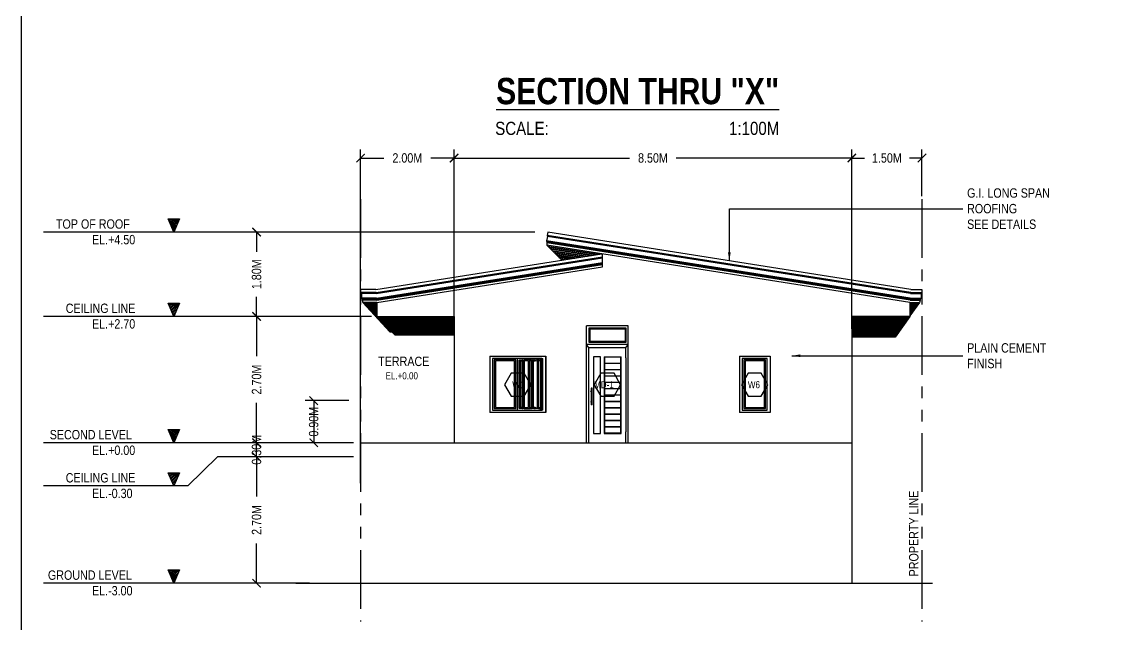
# Model space of a CAD drawing. Header units: inches. Extents: x 7263 to 7501, y 1317 to 1521.
# Drawn here: x 7419.71 to 7442.83, y 1493.95 to 1506.83 of the extents above; entities that cross this region are included whole.
import ezdxf

# ---------------------------------------------------------------- set-up
doc = ezdxf.new("R2010")
doc.units = ezdxf.units.IN
doc.header["$MEASUREMENT"] = 0
doc.linetypes.add('PHANTOM', pattern=[2.5, 1.25, -0.25, 0.25, -0.25, 0.25, -0.25])
for name, color, linetype, lineweight in [('.13', 251, 'Continuous', 13), ('.20', 250, 'Continuous', 15), ('.25', 250, 'Continuous', 25), ('0.25', 250, 'Continuous', 25)]:
    doc.layers.add(name, color=color, linetype=linetype, lineweight=lineweight)
for name, color, linetype in [('Layer2', 2, 'Continuous'), ('Layer3', 3, 'Continuous'), ('Layer6', 6, 'Continuous'), ('Layer8', 8, 'Continuous')]:
    doc.layers.add(name, color=color, linetype=linetype)
doc.styles.get("Standard").update_dxf_attribs({"font": ''})
doc.styles.get('Standard').set_extended_font_data('Tw Cen MT Condensed')
doc.dimstyles.new('ISOMETRIC -30', dxfattribs={"dimtxt": 0.2, "dimasz": 0.18, "dimexe": 0.18, "dimexo": 0.0625, "dimgap": 0.09, "dimtad": 0, "dimzin": 0, "dimdsep": 46, "dimtxsty": 'Standard', "dimblk": 'ARCHTICK', "dimcen": 0.09, "dimclrd": 8, "dimclre": 8, "dimclrt": 2, "dimadec": 0, "dimazin": 0, "dimtfac": 1, "dimtofl": 0, "dimtmove": 0, "dimatfit": 3, "dimfxl": 1, "dimtolj": 1, "dimtzin": 0, "dimarcsym": 0})
pattern_1 = [(180, (-1.262892, -42.145566), (-3e-18, -0.0375), []), (180, (-1.275392, -42.133066), (-3e-18, -0.0375), [])]

# ---------------------------------------------------------------- blocks, each defined once
blk = doc.blocks.new('_ArchTick')
at = {"color": 0, "linetype": 'ByBlock', "const_width": 0.15}
blk.add_lwpolyline([(-0.5, -0.5), (0.5, 0.5)], dxfattribs=at)
blk = doc.blocks.new('*D232')
at = {"layer": '.25', "color": 8, "lineweight": -2, "transparency": 16777216}
for p, q in [((7425.803, 1497.534), (7424.554, 1497.534)), ((7424.734, 1497.534), (7424.734, 1496.683)), ((7424.734, 1494.834), (7424.734, 1495.684)), ((7425.512, 1494.834), (7424.554, 1494.834))]:
    blk.add_line(p, q, dxfattribs=at)
at = {"layer": 'Defpoints', "color": 0, "transparency": 16777216}
for p in [(7424.734, 1497.534), (7425.865, 1497.534), (7425.574, 1494.834)]:
    blk.add_point(p, dxfattribs=at)
at = {"layer": '.25', "color": 8, "lineweight": -2, "transparency": 16777216, "xscale": 0.18, "yscale": 0.18, "zscale": 0.18}
for p, rotation in [((7424.734, 1497.534), 90), ((7424.734, 1494.834), 270)]:
    blk.add_blockref('_ArchTick', p, dxfattribs=dict(at, rotation=rotation))
at = {"layer": '.25', "color": 2, "transparency": 16777216, "insert": (7424.734, 1496.184), "char_height": 0.2, "attachment_point": 5, "rotation": 90}
blk.add_mtext('\\A1;2.70M', dxfattribs=at)
blk = doc.blocks.new('*D233')
at = {"layer": '.25', "color": 8, "lineweight": -2, "transparency": 16777216}
for p, q in [((7425.803, 1497.834), (7424.554, 1497.834)), ((7424.734, 1497.534), (7424.734, 1497.834)), ((7425.803, 1497.534), (7424.554, 1497.534))]:
    blk.add_line(p, q, dxfattribs=at)
at = {"layer": 'Defpoints', "color": 0, "transparency": 16777216}
for p in [(7424.734, 1497.834), (7425.865, 1497.834), (7425.865, 1497.534)]:
    blk.add_point(p, dxfattribs=at)
at = {"layer": '.25', "color": 8, "lineweight": -2, "transparency": 16777216, "xscale": 0.18, "yscale": 0.18, "zscale": 0.18}
for p, rotation in [((7424.734, 1497.834), 90), ((7424.734, 1497.534), 270)]:
    blk.add_blockref('_ArchTick', p, dxfattribs=dict(at, rotation=rotation))
at = {"layer": '.25', "color": 2, "transparency": 16777216, "insert": (7424.734, 1497.684), "char_height": 0.2, "attachment_point": 5, "rotation": 90}
blk.add_mtext('\\A1;0.30M', dxfattribs=at)
blk = doc.blocks.new('*D234')
at = {"layer": '.25', "color": 8, "lineweight": -2, "transparency": 16777216}
for p, q in [((7424.718, 1500.534), (7424.554, 1500.534)), ((7424.734, 1500.534), (7424.734, 1499.683)), ((7424.734, 1497.834), (7424.734, 1498.684)), ((7425.803, 1497.834), (7424.554, 1497.834))]:
    blk.add_line(p, q, dxfattribs=at)
at = {"layer": 'Defpoints', "color": 0, "transparency": 16777216}
for p in [(7424.734, 1500.534), (7424.781, 1500.534), (7425.865, 1497.834)]:
    blk.add_point(p, dxfattribs=at)
at = {"layer": '.25', "color": 8, "lineweight": -2, "transparency": 16777216, "xscale": 0.18, "yscale": 0.18, "zscale": 0.18}
for p, rotation in [((7424.734, 1500.534), 90), ((7424.734, 1497.834), 270)]:
    blk.add_blockref('_ArchTick', p, dxfattribs=dict(at, rotation=rotation))
at = {"layer": '.25', "color": 2, "transparency": 16777216, "insert": (7424.734, 1499.184), "char_height": 0.2, "attachment_point": 5, "rotation": 90}
blk.add_mtext('\\A1;2.70M', dxfattribs=at)
blk = doc.blocks.new('*D235')
at = {"layer": '.25', "color": 8, "lineweight": -2, "transparency": 16777216}
for p, q in [((7427.155, 1502.334), (7424.554, 1502.334)), ((7424.734, 1502.334), (7424.734, 1501.914)), ((7424.734, 1500.534), (7424.734, 1500.953)), ((7425.803, 1500.534), (7424.554, 1500.534))]:
    blk.add_line(p, q, dxfattribs=at)
at = {"layer": 'Defpoints', "color": 0, "transparency": 16777216}
for p in [(7424.734, 1502.334), (7427.218, 1502.334), (7425.865, 1500.534)]:
    blk.add_point(p, dxfattribs=at)
at = {"layer": '.25', "color": 8, "lineweight": -2, "transparency": 16777216, "xscale": 0.18, "yscale": 0.18, "zscale": 0.18}
for p, rotation in [((7424.734, 1502.334), 90), ((7424.734, 1500.534), 270)]:
    blk.add_blockref('_ArchTick', p, dxfattribs=dict(at, rotation=rotation))
at = {"layer": '.25', "color": 2, "transparency": 16777216, "insert": (7424.734, 1501.434), "char_height": 0.2, "attachment_point": 5, "rotation": 90}
blk.add_mtext('\\A1;1.80M', dxfattribs=at)
blk = doc.blocks.new('*D236')
at = {"layer": '.25', "color": 8, "lineweight": -2, "transparency": 16777216}
for p, q in [((7426.705, 1498.734), (7425.775, 1498.734)), ((7425.955, 1498.734), (7425.955, 1497.834)), ((7426.705, 1497.834), (7425.775, 1497.834))]:
    blk.add_line(p, q, dxfattribs=at)
at = {"layer": 'Defpoints', "color": 0, "transparency": 16777216}
for p in [(7426.768, 1498.734), (7425.955, 1497.834), (7426.768, 1497.834)]:
    blk.add_point(p, dxfattribs=at)
at = {"layer": '.25', "color": 8, "lineweight": -2, "transparency": 16777216, "xscale": 0.18, "yscale": 0.18, "zscale": 0.18}
for p, rotation in [((7425.955, 1498.734), 90), ((7425.955, 1497.834), 270)]:
    blk.add_blockref('_ArchTick', p, dxfattribs=dict(at, rotation=rotation))
at = {"layer": '.25', "color": 2, "transparency": 16777216, "insert": (7425.955, 1498.284), "char_height": 0.2, "attachment_point": 5, "rotation": 90}
blk.add_mtext('\\A1;0.90M', dxfattribs=at)
blk = doc.blocks.new('*D239')
at = {"layer": '.25', "color": 8, "lineweight": -2, "transparency": 16777216}
for p, q in [((7437.456, 1500.268), (7437.456, 1504.097)), ((7438.956, 1503.099), (7438.956, 1504.097)), ((7437.456, 1503.917), (7437.725, 1503.917)), ((7438.956, 1503.917), (7438.686, 1503.917))]:
    blk.add_line(p, q, dxfattribs=at)
at = {"layer": 'Defpoints', "color": 0, "transparency": 16777216}
for p in [(7438.956, 1503.917), (7438.956, 1503.037), (7437.456, 1500.205)]:
    blk.add_point(p, dxfattribs=at)
at = {"layer": '.25', "color": 8, "lineweight": -2, "transparency": 16777216, "xscale": 0.18, "yscale": 0.18, "zscale": 0.18, "rotation": 180}
blk.add_blockref('_ArchTick', (7437.456, 1503.917), dxfattribs=at)
at = {"layer": '.25', "color": 8, "lineweight": -2, "transparency": 16777216, "xscale": 0.18, "yscale": 0.18, "zscale": 0.18}
blk.add_blockref('_ArchTick', (7438.956, 1503.917), dxfattribs=at)
at = {"layer": '.25', "color": 2, "transparency": 16777216, "insert": (7438.206, 1503.917), "char_height": 0.2, "attachment_point": 5}
blk.add_mtext('\\A1;1.50M', dxfattribs=at)
blk = doc.blocks.new('*D237')
at = {"layer": '.25', "color": 8, "lineweight": -2, "transparency": 16777216}
for p, q in [((7428.956, 1500.268), (7428.956, 1504.097)), ((7437.456, 1500.268), (7437.456, 1504.097)), ((7428.956, 1503.917), (7432.706, 1503.917)), ((7437.456, 1503.917), (7433.705, 1503.917))]:
    blk.add_line(p, q, dxfattribs=at)
at = {"layer": 'Defpoints', "color": 0, "transparency": 16777216}
for p in [(7428.956, 1503.917), (7428.956, 1500.205), (7437.456, 1500.205)]:
    blk.add_point(p, dxfattribs=at)
at = {"layer": '.25', "color": 8, "lineweight": -2, "transparency": 16777216, "xscale": 0.18, "yscale": 0.18, "zscale": 0.18, "rotation": 180}
blk.add_blockref('_ArchTick', (7428.956, 1503.917), dxfattribs=at)
at = {"layer": '.25', "color": 8, "lineweight": -2, "transparency": 16777216, "xscale": 0.18, "yscale": 0.18, "zscale": 0.18}
blk.add_blockref('_ArchTick', (7437.456, 1503.917), dxfattribs=at)
at = {"layer": '.25', "color": 2, "transparency": 16777216, "insert": (7433.206, 1503.917), "char_height": 0.2, "attachment_point": 5}
blk.add_mtext('\\A1;8.50M', dxfattribs=at)
blk = doc.blocks.new('*D238')
at = {"layer": '.25', "color": 8, "lineweight": -2, "transparency": 16777216}
for p, q in [((7426.956, 1496.968), (7426.956, 1504.097)), ((7428.956, 1500.268), (7428.956, 1504.097)), ((7426.956, 1503.917), (7427.456, 1503.917)), ((7428.956, 1503.917), (7428.455, 1503.917))]:
    blk.add_line(p, q, dxfattribs=at)
at = {"layer": 'Defpoints', "color": 0, "transparency": 16777216}
for p in [(7426.956, 1503.917), (7428.956, 1500.205), (7426.956, 1496.905)]:
    blk.add_point(p, dxfattribs=at)
at = {"layer": '.25', "color": 8, "lineweight": -2, "transparency": 16777216, "xscale": 0.18, "yscale": 0.18, "zscale": 0.18, "rotation": 180}
blk.add_blockref('_ArchTick', (7426.956, 1503.917), dxfattribs=at)
at = {"layer": '.25', "color": 8, "lineweight": -2, "transparency": 16777216, "xscale": 0.18, "yscale": 0.18, "zscale": 0.18}
blk.add_blockref('_ArchTick', (7428.956, 1503.917), dxfattribs=at)
at = {"layer": '.25', "color": 2, "transparency": 16777216, "insert": (7427.956, 1503.917), "char_height": 0.2, "attachment_point": 5}
blk.add_mtext('\\A1;2.00M', dxfattribs=at)

msp = doc.modelspace()

# ---------------------------------------------------------------- hatches: boundary and pattern name
at = {"layer": '.13'}
h = msp.add_hatch(dxfattribs=at)
h.set_pattern_fill('ANSI31', color=0, scale=0.201353, style=0)
h.set_pattern_definition([(45, (7267.585485, 2548.932855), (-0.017797266, 0.017797266), [])])
h.paths.add_polyline_path([(7423.085, 1502.616), (7422.844, 1502.616), (7422.965, 1502.334)])
h = msp.add_hatch(dxfattribs=at)
h.set_pattern_fill('ANSI31', color=0, scale=0.201353, style=0)
h.set_pattern_definition([(45, (7267.585485, 2547.132855), (-0.017797266, 0.017797266), [])])
h.paths.add_polyline_path([(7423.085, 1500.816), (7422.844, 1500.816), (7422.965, 1500.534)])
h = msp.add_hatch(dxfattribs=at)
h.set_pattern_fill('ANSI31', color=0, scale=0.201353, style=0)
h.set_pattern_definition([(45, (7267.585485, 2544.432855), (-0.017797266, 0.017797266), [])])
h.paths.add_polyline_path([(7423.085, 1498.116), (7422.844, 1498.116), (7422.965, 1497.834)])
h = msp.add_hatch(dxfattribs=at)
h.set_pattern_fill('ANSI31', color=0, scale=0.201353, style=0)
h.set_pattern_definition([(45, (7267.585485, 2543.512595), (-0.017797266, 0.017797266), [])])
h.paths.add_polyline_path([(7423.085, 1497.195), (7422.844, 1497.195), (7422.965, 1496.913)])
h = msp.add_hatch(dxfattribs=at)
h.set_pattern_fill('ANSI31', color=0, scale=0.201353, style=0)
h.set_pattern_definition([(45, (7267.585485, 2541.432855), (-0.017797266, 0.017797266), [])])
h.paths.add_polyline_path([(7423.085, 1495.116), (7422.844, 1495.116), (7422.965, 1494.834)])
at = {"layer": '.25', "true_color": 0x636466}
h = msp.add_hatch(dxfattribs=at)
h.set_pattern_fill('ANSI32', color=251, scale=0.1, angle=126)
h.set_pattern_definition([(171, (-1.262892, -42.145566), (-0.00586629244, -0.03703831277), []), (171, (-1.273283, -42.131264), (-0.00586629244, -0.03703831277), [])])
h.paths.add_polyline_path([(7430.939, 1502.056), (7431.256, 1501.736), (7432.112, 1501.871)])
h = msp.add_hatch(dxfattribs=at)
h.set_pattern_fill('ANSI32', color=251, scale=0.1, angle=135)
h.set_pattern_definition(pattern_1)
h.paths.add_polyline_path([(7427.581, 1500.204), (7427.627, 1500.204), (7427.307, 1500.534), (7427.307, 1500.834), (7427.005, 1500.834)])
h = msp.add_hatch(dxfattribs=at)
h.set_pattern_fill('ANSI32', color=251, scale=0.1, angle=135)
h.set_pattern_definition(pattern_1)
h.paths.add_polyline_path([(7438.906, 1500.834), (7438.7, 1500.834), (7438.7, 1500.547)])
h = msp.add_hatch(dxfattribs=at)
h.set_pattern_fill('ANSI32', color=251, scale=0.1, angle=135)
h.set_pattern_definition(pattern_1)
h.paths.add_polyline_path([(7428.956, 1500.143), (7428.956, 1500.534), (7427.307, 1500.534), (7427.687, 1500.143)])
h = msp.add_hatch(dxfattribs=at)
h.set_pattern_fill('ANSI32', color=251, scale=0.1, angle=135)
h.set_pattern_definition(pattern_1)
h.paths.add_polyline_path([(7438.382, 1500.093), (7438.7, 1500.534), (7437.456, 1500.534), (7437.456, 1500.093)])

# ---------------------------------------------------------------- linework, layer by layer
at = {"layer": '.20', "color": 0}
for p, q in [((7422.844, 1502.616), (7423.085, 1502.616)), ((7422.844, 1500.816), (7423.085, 1500.816)), ((7422.844, 1498.116), (7423.085, 1498.116)), ((7422.844, 1497.195), (7423.085, 1497.195)), ((7422.844, 1495.116), (7423.085, 1495.116))]:
    msp.add_line(p, q, dxfattribs=at)
at = {"layer": '.25', "color": 9, "true_color": 0xc7c8ca}
for p, q in [((7430.949, 1502.244), (7430.934, 1502.146)), ((7430.956, 1502.334), (7430.945, 1502.265)), ((7438.716, 1501.041), (7430.945, 1502.265)), ((7430.945, 1502.265), (7430.949, 1502.244)), ((7438.714, 1501.021), (7430.949, 1502.244)), ((7438.721, 1501.111), (7430.956, 1502.334)), ((7438.707, 1500.922), (7430.934, 1502.146)), ((7430.934, 1502.146), (7430.939, 1502.125)), ((7430.939, 1502.125), (7430.936, 1502.105)), ((7438.703, 1500.882), (7430.936, 1502.105)), ((7430.936, 1502.105), (7430.939, 1502.056)), ((7438.705, 1500.902), (7430.939, 1502.125)), ((7438.7, 1500.834), (7430.939, 1502.056)), ((7430.939, 1502.056), (7431.256, 1501.736)), ((7427.285, 1501.111), (7432.112, 1501.871)), ((7427.291, 1501.041), (7432.131, 1501.803)), ((7427.292, 1501.021), (7432.131, 1501.783)), ((7432.131, 1501.593), (7432.131, 1501.868)), ((7427.3, 1500.922), (7432.131, 1501.683)), ((7427.302, 1500.902), (7432.131, 1501.662)), ((7427.303, 1500.882), (7432.131, 1501.642)), ((7427.307, 1500.834), (7432.131, 1501.593)), ((7427.285, 1501.111), (7426.956, 1501.111)), ((7426.956, 1501.111), (7426.956, 1501.041)), ((7427.291, 1501.041), (7426.956, 1501.041)), ((7426.956, 1501.041), (7426.974, 1501.021)), ((7427.292, 1501.021), (7426.974, 1501.021)), ((7426.974, 1501.021), (7426.974, 1500.922)), ((7438.714, 1501.021), (7438.937, 1501.021)), ((7438.716, 1501.041), (7438.956, 1501.041)), ((7438.721, 1501.111), (7438.956, 1501.111)), ((7438.956, 1501.041), (7438.937, 1501.021)), ((7438.937, 1501.021), (7438.937, 1500.922)), ((7438.956, 1501.111), (7438.956, 1501.041)), ((7427.3, 1500.922), (7426.974, 1500.922)), ((7426.974, 1500.922), (7426.992, 1500.902)), ((7427.302, 1500.902), (7426.992, 1500.902)), ((7426.992, 1500.902), (7426.992, 1500.882)), ((7427.303, 1500.882), (7426.992, 1500.882)), ((7426.992, 1500.882), (7427.005, 1500.834)), ((7427.307, 1500.834), (7427.005, 1500.834)), ((7427.005, 1500.834), (7427.581, 1500.204)), ((7427.307, 1500.834), (7427.307, 1500.534)), ((7438.7, 1500.834), (7438.906, 1500.834)), ((7438.7, 1500.834), (7438.7, 1500.534)), ((7438.906, 1500.834), (7438.7, 1500.547)), ((7438.703, 1500.882), (7438.919, 1500.882)), ((7438.705, 1500.902), (7438.919, 1500.902)), ((7438.707, 1500.922), (7438.937, 1500.922)), ((7438.919, 1500.882), (7438.906, 1500.834)), ((7438.937, 1500.922), (7438.919, 1500.902)), ((7438.919, 1500.902), (7438.919, 1500.882)), ((7427.307, 1500.534), (7428.956, 1500.534)), ((7427.307, 1500.534), (7427.687, 1500.143)), ((7428.956, 1500.534), (7428.956, 1497.834)), ((7437.456, 1500.534), (7437.456, 1494.834)), ((7438.7, 1500.534), (7437.456, 1500.534)), ((7438.7, 1500.534), (7438.382, 1500.093)), ((7427.581, 1500.204), (7427.627, 1500.204)), ((7427.687, 1500.143), (7428.956, 1500.143)), ((7438.382, 1500.093), (7437.456, 1500.093)), ((7426.956, 1497.834), (7437.456, 1497.834)), ((7425.574, 1494.834), (7439.178, 1494.834))]:
    msp.add_line(p, q, dxfattribs=at)
for p, q in [((7431.788, 1499.934), (7431.788, 1500.334)), ((7432.674, 1500.334), (7431.788, 1500.334)), ((7432.674, 1499.934), (7432.674, 1500.334)), ((7431.837, 1500.284), (7431.837, 1499.984)), ((7432.636, 1500.284), (7431.837, 1500.284)), ((7431.857, 1500.264), (7431.857, 1500.004)), ((7432.616, 1500.264), (7431.857, 1500.264)), ((7432.616, 1500.004), (7432.616, 1500.264)), ((7432.616, 1500.264), (7432.616, 1500.264)), ((7432.616, 1500.004), (7432.616, 1500.264)), ((7432.636, 1500.284), (7432.637, 1500.284)), ((7432.636, 1499.984), (7432.636, 1500.284)), ((7432.637, 1499.984), (7432.637, 1500.284)), ((7432.674, 1499.934), (7431.788, 1499.934)), ((7431.788, 1499.929), (7431.788, 1499.934)), ((7431.837, 1499.872), (7431.788, 1499.929)), ((7431.788, 1498.104), (7431.788, 1499.929)), ((7431.837, 1499.984), (7432.636, 1499.984)), ((7431.837, 1499.872), (7432.629, 1499.872)), ((7431.837, 1497.834), (7431.837, 1499.872)), ((7431.857, 1500.004), (7432.616, 1500.004)), ((7432.616, 1500.004), (7432.616, 1500.004)), ((7432.629, 1499.872), (7432.63, 1499.872)), ((7432.629, 1499.661), (7432.629, 1499.872)), ((7432.63, 1499.872), (7432.674, 1499.923)), ((7432.63, 1499.661), (7432.63, 1499.872)), ((7432.636, 1499.984), (7432.637, 1499.984)), ((7432.674, 1499.923), (7432.674, 1499.934)), ((7432.674, 1497.834), (7432.674, 1499.923)), ((7429.717, 1499.684), (7429.717, 1498.484)), ((7429.717, 1499.684), (7430.914, 1499.684)), ((7429.777, 1499.634), (7429.777, 1498.534)), ((7430.313, 1499.634), (7429.777, 1499.634)), ((7430.313, 1498.534), (7430.313, 1499.634)), ((7430.806, 1499.634), (7430.313, 1499.634)), ((7430.806, 1499.604), (7430.806, 1499.634)), ((7430.833, 1499.634), (7430.806, 1499.634)), ((7430.833, 1498.534), (7430.833, 1499.634)), ((7430.833, 1499.634), (7430.852, 1499.634)), ((7430.852, 1498.534), (7430.852, 1499.634)), ((7430.914, 1499.684), (7430.914, 1498.484)), ((7430.916, 1499.684), (7430.914, 1499.684)), ((7430.916, 1498.484), (7430.916, 1499.684)), ((7431.936, 1499.672), (7431.936, 1498.034)), ((7432.086, 1499.672), (7431.936, 1499.672)), ((7432.086, 1498.034), (7432.086, 1499.672)), ((7432.086, 1498.034), (7432.086, 1499.672)), ((7432.086, 1499.672), (7432.086, 1499.672)), ((7432.161, 1499.672), (7432.161, 1498.034)), ((7432.161, 1499.672), (7432.529, 1499.672)), ((7432.171, 1499.662), (7432.171, 1499.536)), ((7432.171, 1499.662), (7432.171, 1499.662)), ((7432.171, 1499.662), (7432.171, 1499.536)), ((7432.519, 1499.662), (7432.171, 1499.662)), ((7432.519, 1499.536), (7432.519, 1499.662)), ((7432.529, 1498.034), (7432.529, 1499.672)), ((7432.529, 1498.034), (7432.529, 1499.672)), ((7432.529, 1499.672), (7432.529, 1499.672)), ((7432.629, 1499.661), (7432.63, 1499.661)), ((7432.629, 1499.648), (7432.629, 1499.661)), ((7432.629, 1499.648), (7432.629, 1498.071)), ((7432.629, 1499.648), (7432.63, 1499.648)), ((7432.63, 1499.648), (7432.63, 1499.661)), ((7432.63, 1499.648), (7432.63, 1498.071)), ((7435.053, 1499.684), (7435.053, 1498.484)), ((7435.053, 1499.684), (7435.708, 1499.684)), ((7435.114, 1499.634), (7435.114, 1498.534)), ((7435.65, 1499.634), (7435.114, 1499.634)), ((7435.65, 1498.534), (7435.65, 1499.634)), ((7435.708, 1499.684), (7435.708, 1498.484)), ((7429.813, 1499.604), (7429.813, 1498.564)), ((7430.275, 1499.604), (7429.813, 1499.604)), ((7429.838, 1499.584), (7429.838, 1498.584)), ((7430.25, 1499.584), (7429.838, 1499.584)), ((7430.25, 1498.584), (7430.25, 1499.584)), ((7430.25, 1499.584), (7430.25, 1499.584)), ((7430.25, 1498.584), (7430.25, 1499.584)), ((7430.275, 1499.604), (7430.276, 1499.604)), ((7430.275, 1498.564), (7430.275, 1499.604)), ((7430.276, 1498.564), (7430.276, 1499.604)), ((7430.35, 1499.604), (7430.413, 1499.604)), ((7430.35, 1498.564), (7430.35, 1499.604)), ((7430.374, 1498.584), (7430.374, 1499.584)), ((7430.374, 1499.584), (7430.409, 1499.584)), ((7430.409, 1498.584), (7430.409, 1499.584)), ((7430.409, 1499.584), (7430.413, 1499.584)), ((7430.42, 1499.604), (7430.413, 1499.604)), ((7430.413, 1498.584), (7430.413, 1499.584)), ((7430.413, 1499.584), (7430.413, 1499.584)), ((7430.415, 1499.584), (7430.413, 1499.584)), ((7430.42, 1499.604), (7430.439, 1499.604)), ((7430.42, 1499.584), (7430.426, 1499.584)), ((7430.426, 1498.584), (7430.426, 1499.584)), ((7430.426, 1499.584), (7430.429, 1499.584)), ((7430.429, 1498.584), (7430.429, 1499.584)), ((7430.429, 1499.584), (7430.439, 1499.584)), ((7430.439, 1499.604), (7430.453, 1499.604)), ((7430.439, 1499.604), (7430.439, 1499.604)), ((7430.439, 1499.584), (7430.44, 1499.584)), ((7430.44, 1498.584), (7430.44, 1499.584)), ((7430.449, 1499.584), (7430.44, 1499.584)), ((7430.449, 1498.584), (7430.449, 1499.584)), ((7430.449, 1499.584), (7430.453, 1499.584)), ((7430.491, 1499.604), (7430.453, 1499.604)), ((7430.461, 1499.584), (7430.462, 1499.584)), ((7430.462, 1498.584), (7430.462, 1499.584)), ((7430.482, 1499.584), (7430.462, 1499.584)), ((7430.523, 1499.604), (7430.491, 1499.604)), ((7430.514, 1499.584), (7430.491, 1499.584)), ((7430.516, 1499.584), (7430.517, 1499.584)), ((7430.59, 1499.604), (7430.523, 1499.604)), ((7430.545, 1499.584), (7430.523, 1499.584)), ((7430.545, 1498.584), (7430.545, 1499.584)), ((7430.545, 1499.584), (7430.546, 1499.584)), ((7430.56, 1498.584), (7430.56, 1499.584)), ((7430.56, 1499.584), (7430.56, 1499.584)), ((7430.56, 1499.584), (7430.569, 1499.584)), ((7430.569, 1498.584), (7430.569, 1499.584)), ((7430.569, 1499.584), (7430.57, 1499.584)), ((7430.57, 1498.584), (7430.57, 1499.584)), ((7430.57, 1499.584), (7430.57, 1499.584)), ((7430.59, 1499.584), (7430.576, 1499.584)), ((7430.607, 1499.604), (7430.59, 1499.604)), ((7430.603, 1499.584), (7430.597, 1499.584)), ((7430.603, 1498.584), (7430.603, 1499.584)), ((7430.603, 1499.584), (7430.607, 1499.584)), ((7430.607, 1499.584), (7430.607, 1499.604)), ((7430.607, 1499.604), (7430.619, 1499.604)), ((7430.607, 1498.584), (7430.607, 1499.584)), ((7430.607, 1499.584), (7430.607, 1499.584)), ((7430.619, 1499.604), (7430.623, 1499.604)), ((7430.619, 1499.584), (7430.619, 1499.604)), ((7430.619, 1499.584), (7430.623, 1499.584)), ((7430.619, 1498.584), (7430.619, 1499.584)), ((7430.623, 1499.584), (7430.623, 1499.604)), ((7430.634, 1499.604), (7430.623, 1499.604)), ((7430.623, 1498.584), (7430.623, 1499.584)), ((7430.633, 1499.584), (7430.634, 1499.584)), ((7430.634, 1499.604), (7430.643, 1499.604)), ((7430.634, 1499.584), (7430.634, 1499.604)), ((7430.634, 1498.584), (7430.634, 1499.584)), ((7430.643, 1499.584), (7430.634, 1499.584)), ((7430.656, 1499.604), (7430.643, 1499.604)), ((7430.643, 1498.584), (7430.643, 1499.584)), ((7430.643, 1499.584), (7430.643, 1499.584)), ((7430.655, 1499.584), (7430.656, 1499.584)), ((7430.656, 1499.604), (7430.673, 1499.604)), ((7430.656, 1499.584), (7430.656, 1499.604)), ((7430.656, 1499.584), (7430.673, 1499.584)), ((7430.656, 1498.584), (7430.656, 1499.584)), ((7430.687, 1499.604), (7430.673, 1499.604)), ((7430.684, 1499.584), (7430.686, 1499.584)), ((7430.687, 1499.604), (7430.705, 1499.604)), ((7430.705, 1499.584), (7430.687, 1499.584)), ((7430.705, 1499.604), (7430.711, 1499.604)), ((7430.739, 1499.604), (7430.714, 1499.604)), ((7430.718, 1499.584), (7430.739, 1499.584)), ((7430.739, 1499.584), (7430.739, 1499.604)), ((7430.754, 1499.604), (7430.739, 1499.604)), ((7430.739, 1498.584), (7430.739, 1499.584)), ((7430.754, 1499.604), (7430.763, 1499.604)), ((7430.754, 1499.584), (7430.754, 1499.604)), ((7430.754, 1499.584), (7430.754, 1499.584)), ((7430.754, 1498.584), (7430.754, 1499.584)), ((7430.754, 1499.584), (7430.763, 1499.584)), ((7430.763, 1499.584), (7430.763, 1499.604)), ((7430.771, 1499.604), (7430.763, 1499.604)), ((7430.763, 1498.584), (7430.763, 1499.584)), ((7430.769, 1499.584), (7430.77, 1499.584)), ((7430.771, 1499.604), (7430.781, 1499.604)), ((7430.781, 1499.584), (7430.771, 1499.584)), ((7430.781, 1499.604), (7430.788, 1499.604)), ((7430.806, 1499.604), (7430.789, 1499.604)), ((7430.806, 1499.604), (7430.806, 1499.604)), ((7430.806, 1498.564), (7430.806, 1499.604)), ((7432.171, 1499.536), (7432.171, 1499.536)), ((7432.171, 1499.536), (7432.519, 1499.536)), ((7432.171, 1499.526), (7432.171, 1499.4)), ((7432.171, 1499.526), (7432.171, 1499.526)), ((7432.171, 1499.526), (7432.171, 1499.4)), ((7432.519, 1499.526), (7432.171, 1499.526)), ((7432.171, 1499.4), (7432.171, 1499.39)), ((7432.171, 1499.4), (7432.171, 1499.39)), ((7432.171, 1499.4), (7432.171, 1499.4)), ((7432.171, 1499.4), (7432.519, 1499.4)), ((7432.519, 1499.4), (7432.519, 1499.526)), ((7435.15, 1499.604), (7435.15, 1498.564)), ((7435.612, 1499.604), (7435.15, 1499.604)), ((7435.175, 1499.584), (7435.175, 1498.584)), ((7435.587, 1499.584), (7435.175, 1499.584)), ((7435.587, 1498.584), (7435.587, 1499.584)), ((7435.587, 1499.584), (7435.587, 1499.584)), ((7435.587, 1498.584), (7435.587, 1499.584)), ((7435.612, 1498.564), (7435.612, 1499.604)), ((7435.612, 1499.604), (7435.612, 1499.604)), ((7435.612, 1498.564), (7435.612, 1499.604)), ((7432.171, 1499.39), (7432.171, 1499.265)), ((7432.171, 1499.39), (7432.171, 1499.39)), ((7432.171, 1499.39), (7432.171, 1499.265)), ((7432.519, 1499.39), (7432.171, 1499.39)), ((7432.171, 1499.265), (7432.171, 1499.265)), ((7432.171, 1499.265), (7432.519, 1499.265)), ((7432.171, 1499.255), (7432.171, 1499.129)), ((7432.171, 1499.255), (7432.171, 1499.255)), ((7432.171, 1499.255), (7432.171, 1499.129)), ((7432.519, 1499.255), (7432.171, 1499.255)), ((7432.519, 1499.265), (7432.519, 1499.39)), ((7432.519, 1499.129), (7432.519, 1499.255)), ((7431.881, 1498.937), (7431.882, 1498.939)), ((7431.881, 1498.935), (7431.881, 1498.937)), ((7431.881, 1498.932), (7431.881, 1498.935)), ((7431.881, 1498.932), (7431.882, 1498.931)), ((7431.882, 1499.002), (7431.882, 1498.939)), ((7431.905, 1499.002), (7431.882, 1499.002)), ((7431.883, 1498.941), (7431.882, 1498.94)), ((7431.883, 1498.94), (7431.882, 1498.937)), ((7431.882, 1498.937), (7431.883, 1498.94)), ((7431.882, 1498.939), (7431.882, 1498.94)), ((7431.882, 1498.939), (7431.882, 1498.935)), ((7431.882, 1498.937), (7431.882, 1498.935)), ((7431.882, 1498.935), (7431.882, 1498.937)), ((7431.882, 1498.935), (7431.882, 1498.932)), ((7431.882, 1498.932), (7431.882, 1498.935)), ((7431.882, 1498.935), (7431.882, 1498.931)), ((7431.882, 1498.932), (7431.883, 1498.929)), ((7431.883, 1498.929), (7431.882, 1498.932)), ((7431.882, 1498.931), (7431.882, 1498.929)), ((7431.882, 1498.931), (7431.882, 1498.713)), ((7431.883, 1498.94), (7431.883, 1498.94)), ((7431.883, 1498.94), (7431.883, 1498.94)), ((7431.904, 1498.937), (7431.903, 1498.94)), ((7431.903, 1498.94), (7431.904, 1498.937)), ((7431.903, 1498.937), (7431.903, 1498.938)), ((7431.904, 1498.935), (7431.903, 1498.937)), ((7431.903, 1498.932), (7431.904, 1498.935)), ((7431.903, 1498.929), (7431.904, 1498.932)), ((7431.904, 1498.932), (7431.903, 1498.929)), ((7431.903, 1498.931), (7431.903, 1498.932)), ((7431.904, 1498.937), (7431.904, 1498.937)), ((7431.904, 1498.937), (7431.904, 1498.937)), ((7431.904, 1498.937), (7431.904, 1498.937)), ((7431.904, 1498.932), (7431.904, 1498.932)), ((7431.904, 1498.932), (7431.904, 1498.932)), ((7431.904, 1498.932), (7431.904, 1498.932)), ((7431.905, 1498.641), (7431.905, 1499.002)), ((7432.171, 1499.129), (7432.171, 1499.129)), ((7432.171, 1499.129), (7432.519, 1499.129)), ((7432.171, 1499.119), (7432.171, 1498.993)), ((7432.171, 1499.119), (7432.171, 1498.993)), ((7432.171, 1499.119), (7432.171, 1499.119)), ((7432.519, 1499.119), (7432.171, 1499.119)), ((7432.171, 1498.993), (7432.171, 1498.993)), ((7432.171, 1498.993), (7432.519, 1498.993)), ((7432.171, 1498.983), (7432.171, 1498.858)), ((7432.171, 1498.983), (7432.171, 1498.858)), ((7432.171, 1498.983), (7432.171, 1498.983)), ((7432.519, 1498.983), (7432.171, 1498.983)), ((7432.519, 1498.993), (7432.519, 1499.119)), ((7432.519, 1498.858), (7432.519, 1498.983)), ((7431.882, 1498.713), (7431.881, 1498.711)), ((7431.881, 1498.709), (7431.881, 1498.711)), ((7431.881, 1498.706), (7431.881, 1498.709)), ((7431.881, 1498.706), (7431.882, 1498.705)), ((7431.882, 1498.929), (7431.883, 1498.928)), ((7431.883, 1498.715), (7431.882, 1498.714)), ((7431.883, 1498.714), (7431.882, 1498.711)), ((7431.882, 1498.711), (7431.883, 1498.714)), ((7431.882, 1498.714), (7431.882, 1498.713)), ((7431.882, 1498.713), (7431.882, 1498.709)), ((7431.882, 1498.711), (7431.882, 1498.709)), ((7431.882, 1498.709), (7431.882, 1498.711)), ((7431.882, 1498.709), (7431.882, 1498.706)), ((7431.882, 1498.706), (7431.882, 1498.709)), ((7431.882, 1498.709), (7431.882, 1498.705)), ((7431.882, 1498.706), (7431.883, 1498.703)), ((7431.883, 1498.703), (7431.882, 1498.706)), ((7431.882, 1498.705), (7431.882, 1498.703)), ((7431.882, 1498.705), (7431.882, 1498.641)), ((7431.882, 1498.703), (7431.883, 1498.702)), ((7431.883, 1498.929), (7431.883, 1498.929)), ((7431.883, 1498.929), (7431.883, 1498.929)), ((7431.883, 1498.714), (7431.883, 1498.714)), ((7431.883, 1498.714), (7431.883, 1498.714)), ((7431.883, 1498.703), (7431.883, 1498.703)), ((7431.883, 1498.703), (7431.883, 1498.703)), ((7431.904, 1498.711), (7431.903, 1498.714)), ((7431.903, 1498.714), (7431.904, 1498.711)), ((7431.903, 1498.711), (7431.903, 1498.712)), ((7431.904, 1498.709), (7431.903, 1498.711)), ((7431.903, 1498.706), (7431.904, 1498.709)), ((7431.903, 1498.705), (7431.903, 1498.706)), ((7431.903, 1498.703), (7431.904, 1498.706)), ((7431.904, 1498.706), (7431.903, 1498.703)), ((7431.904, 1498.711), (7431.904, 1498.711)), ((7431.904, 1498.711), (7431.904, 1498.711)), ((7431.904, 1498.711), (7431.904, 1498.711)), ((7431.904, 1498.706), (7431.904, 1498.706)), ((7431.904, 1498.706), (7431.904, 1498.706)), ((7431.904, 1498.706), (7431.904, 1498.706)), ((7432.171, 1498.858), (7432.171, 1498.858)), ((7432.171, 1498.858), (7432.519, 1498.858)), ((7432.171, 1498.848), (7432.171, 1498.722)), ((7432.171, 1498.848), (7432.171, 1498.848)), ((7432.171, 1498.848), (7432.171, 1498.722)), ((7432.519, 1498.848), (7432.171, 1498.848)), ((7432.171, 1498.722), (7432.171, 1498.722)), ((7432.171, 1498.722), (7432.519, 1498.722)), ((7432.171, 1498.712), (7432.171, 1498.586)), ((7432.171, 1498.712), (7432.171, 1498.586)), ((7432.171, 1498.712), (7432.171, 1498.712)), ((7432.519, 1498.712), (7432.171, 1498.712)), ((7432.519, 1498.722), (7432.519, 1498.848)), ((7432.519, 1498.586), (7432.519, 1498.712)), ((7430.914, 1498.484), (7429.717, 1498.484)), ((7429.777, 1498.534), (7430.313, 1498.534)), ((7429.813, 1498.564), (7430.275, 1498.564)), ((7429.838, 1498.584), (7430.25, 1498.584)), ((7430.25, 1498.584), (7430.25, 1498.584)), ((7430.275, 1498.564), (7430.276, 1498.564)), ((7430.313, 1498.534), (7430.806, 1498.534)), ((7430.413, 1498.564), (7430.35, 1498.564)), ((7430.409, 1498.584), (7430.374, 1498.584)), ((7430.413, 1498.584), (7430.409, 1498.584)), ((7430.413, 1498.584), (7430.413, 1498.584)), ((7430.415, 1498.584), (7430.413, 1498.584)), ((7430.413, 1498.564), (7430.42, 1498.564)), ((7430.426, 1498.584), (7430.42, 1498.584)), ((7430.439, 1498.564), (7430.42, 1498.564)), ((7430.429, 1498.584), (7430.426, 1498.584)), ((7430.439, 1498.584), (7430.429, 1498.584)), ((7430.44, 1498.584), (7430.439, 1498.584)), ((7430.453, 1498.564), (7430.439, 1498.564)), ((7430.439, 1498.564), (7430.439, 1498.564)), ((7430.44, 1498.584), (7430.449, 1498.584)), ((7430.453, 1498.584), (7430.449, 1498.584)), ((7430.453, 1498.564), (7430.491, 1498.564)), ((7430.462, 1498.584), (7430.461, 1498.584)), ((7430.462, 1498.584), (7430.482, 1498.584)), ((7430.491, 1498.584), (7430.514, 1498.584)), ((7430.491, 1498.564), (7430.523, 1498.564)), ((7430.517, 1498.584), (7430.516, 1498.584)), ((7430.523, 1498.584), (7430.545, 1498.584)), ((7430.523, 1498.564), (7430.59, 1498.564)), ((7430.546, 1498.584), (7430.545, 1498.584)), ((7430.56, 1498.584), (7430.56, 1498.584)), ((7430.569, 1498.584), (7430.56, 1498.584)), ((7430.57, 1498.584), (7430.569, 1498.584)), ((7430.57, 1498.584), (7430.57, 1498.584)), ((7430.576, 1498.584), (7430.59, 1498.584)), ((7430.607, 1498.564), (7430.59, 1498.564)), ((7430.597, 1498.584), (7430.603, 1498.584)), ((7430.607, 1498.584), (7430.603, 1498.584)), ((7430.607, 1498.564), (7430.607, 1498.584)), ((7430.607, 1498.584), (7430.607, 1498.584)), ((7430.607, 1498.564), (7430.619, 1498.564)), ((7430.623, 1498.584), (7430.619, 1498.584)), ((7430.619, 1498.564), (7430.619, 1498.584)), ((7430.623, 1498.564), (7430.619, 1498.564)), ((7430.623, 1498.564), (7430.623, 1498.584)), ((7430.634, 1498.564), (7430.623, 1498.564)), ((7430.634, 1498.584), (7430.633, 1498.584)), ((7430.634, 1498.564), (7430.634, 1498.584)), ((7430.643, 1498.584), (7430.634, 1498.584)), ((7430.643, 1498.564), (7430.634, 1498.564)), ((7430.643, 1498.584), (7430.643, 1498.584)), ((7430.656, 1498.564), (7430.643, 1498.564)), ((7430.656, 1498.584), (7430.655, 1498.584)), ((7430.673, 1498.584), (7430.656, 1498.584)), ((7430.656, 1498.564), (7430.656, 1498.584)), ((7430.673, 1498.564), (7430.656, 1498.564)), ((7430.673, 1498.564), (7430.687, 1498.564)), ((7430.686, 1498.584), (7430.684, 1498.584)), ((7430.687, 1498.584), (7430.705, 1498.584)), ((7430.705, 1498.564), (7430.687, 1498.564)), ((7430.711, 1498.564), (7430.705, 1498.564)), ((7430.739, 1498.564), (7430.714, 1498.564)), ((7430.718, 1498.584), (7430.739, 1498.584)), ((7430.739, 1498.564), (7430.739, 1498.584)), ((7430.754, 1498.564), (7430.739, 1498.564)), ((7430.754, 1498.584), (7430.754, 1498.584)), ((7430.754, 1498.564), (7430.754, 1498.584)), ((7430.754, 1498.584), (7430.763, 1498.584)), ((7430.763, 1498.564), (7430.754, 1498.564)), ((7430.763, 1498.564), (7430.763, 1498.584)), ((7430.763, 1498.564), (7430.771, 1498.564)), ((7430.77, 1498.584), (7430.769, 1498.584)), ((7430.771, 1498.584), (7430.781, 1498.584)), ((7430.771, 1498.564), (7430.788, 1498.564)), ((7430.806, 1498.564), (7430.789, 1498.564)), ((7430.806, 1498.564), (7430.806, 1498.564)), ((7430.806, 1498.534), (7430.806, 1498.564)), ((7430.806, 1498.534), (7430.833, 1498.534)), ((7430.852, 1498.534), (7430.833, 1498.534)), ((7430.916, 1498.484), (7430.914, 1498.484)), ((7431.905, 1498.641), (7431.882, 1498.641)), ((7432.171, 1498.586), (7432.171, 1498.586)), ((7432.171, 1498.586), (7432.519, 1498.586)), ((7432.171, 1498.576), (7432.171, 1498.451)), ((7432.171, 1498.576), (7432.171, 1498.451)), ((7432.171, 1498.576), (7432.171, 1498.576)), ((7432.519, 1498.576), (7432.171, 1498.576)), ((7432.519, 1498.451), (7432.519, 1498.576)), ((7435.708, 1498.484), (7435.053, 1498.484)), ((7435.114, 1498.534), (7435.65, 1498.534)), ((7435.15, 1498.564), (7435.612, 1498.564)), ((7435.175, 1498.584), (7435.587, 1498.584)), ((7435.587, 1498.584), (7435.587, 1498.584)), ((7435.612, 1498.564), (7435.612, 1498.564)), ((7432.171, 1498.451), (7432.171, 1498.451)), ((7432.171, 1498.451), (7432.519, 1498.451)), ((7432.171, 1498.441), (7432.171, 1498.315)), ((7432.171, 1498.441), (7432.171, 1498.441)), ((7432.171, 1498.441), (7432.171, 1498.315)), ((7432.519, 1498.441), (7432.171, 1498.441)), ((7432.171, 1498.315), (7432.171, 1498.315)), ((7432.171, 1498.315), (7432.519, 1498.315)), ((7432.171, 1498.305), (7432.171, 1498.179)), ((7432.171, 1498.305), (7432.171, 1498.179)), ((7432.171, 1498.305), (7432.171, 1498.305)), ((7432.519, 1498.305), (7432.171, 1498.305)), ((7432.519, 1498.315), (7432.519, 1498.441)), ((7432.519, 1498.179), (7432.519, 1498.305)), ((7431.788, 1497.834), (7431.788, 1498.104)), ((7431.936, 1498.034), (7432.086, 1498.034)), ((7432.086, 1498.034), (7432.086, 1498.034)), ((7432.161, 1498.034), (7432.529, 1498.034)), ((7432.171, 1498.179), (7432.171, 1498.179)), ((7432.171, 1498.179), (7432.519, 1498.179)), ((7432.171, 1498.169), (7432.171, 1498.044)), ((7432.171, 1498.169), (7432.171, 1498.169)), ((7432.171, 1498.169), (7432.171, 1498.044)), ((7432.519, 1498.169), (7432.171, 1498.169)), ((7432.171, 1498.044), (7432.171, 1498.044)), ((7432.171, 1498.044), (7432.519, 1498.044)), ((7432.519, 1498.044), (7432.519, 1498.169)), ((7432.529, 1498.034), (7432.529, 1498.034)), ((7432.629, 1498.071), (7432.63, 1498.071)), ((7432.629, 1498.059), (7432.629, 1498.071)), ((7432.629, 1497.834), (7432.629, 1498.059)), ((7432.629, 1498.059), (7432.63, 1498.059)), ((7432.63, 1498.059), (7432.63, 1498.071)), ((7432.63, 1497.834), (7432.63, 1498.059)), ((7431.788, 1497.834), (7432.674, 1497.834))]:
    msp.add_line(p, q)
at = {"layer": '0.25', "color": 0}
for points in [[(7422.965, 1502.334), (7422.844, 1502.616), (7423.085, 1502.616), (7422.965, 1502.334)], [(7422.965, 1500.534), (7422.844, 1500.816), (7423.085, 1500.816), (7422.965, 1500.534)], [(7422.965, 1497.834), (7422.844, 1498.116), (7423.085, 1498.116), (7422.965, 1497.834)], [(7422.965, 1496.913), (7422.844, 1497.195), (7423.085, 1497.195), (7422.965, 1496.913)], [(7422.965, 1494.834), (7422.844, 1495.116), (7423.085, 1495.116), (7422.965, 1494.834)]]:
    msp.add_lwpolyline(points, dxfattribs=at)
at = {"layer": 'Layer3', "linetype": 'PHANTOM'}
for p, q in [((7426.956, 1503.037), (7426.956, 1494.013)), ((7438.956, 1503.037), (7438.956, 1494.013))]:
    msp.add_line(p, q, dxfattribs=at)
at = {"layer": 'Layer3'}
for points in [[(7430.597, 1499.075), (7430.456, 1499.319), (7430.174, 1499.319), (7430.033, 1499.075), (7430.174, 1498.831), (7430.456, 1498.831)], [(7432.515, 1499.075), (7432.374, 1499.319), (7432.092, 1499.319), (7431.951, 1499.075), (7432.092, 1498.831), (7432.374, 1498.831)], [(7435.663, 1499.075), (7435.522, 1499.319), (7435.24, 1499.319), (7435.099, 1499.075), (7435.24, 1498.831), (7435.522, 1498.831)]]:
    msp.add_lwpolyline(points, close=True, dxfattribs=at)
at = {"layer": 'Layer6'}
msp.add_lwpolyline([(7489.687, 1472.626), (7419.712, 1472.626), (7419.712, 1518.606), (7489.687, 1518.606)], close=True, dxfattribs=at)
at = {"layer": 'Layer8'}
for p, q in [((7430.679, 1502.334), (7420.18, 1502.334)), ((7427.193, 1500.534), (7420.18, 1500.534)), ((7426.808, 1497.834), (7420.18, 1497.834)), ((7423.263, 1496.913), (7423.901, 1497.534)), ((7426.808, 1497.534), (7423.901, 1497.534)), ((7423.263, 1496.913), (7420.18, 1496.913)), ((7425.865, 1494.834), (7420.18, 1494.834))]:
    msp.add_line(p, q, dxfattribs=at)

# ---------------------------------------------------------------- texts
at = {"layer": '.25', "color": 2, "char_height": 0.2}
for s, insert, attachment_point in [('\\A1;', (7442.2, 1504.302), 6), ('G.I. LONG SPAN\\PROOFING\\PSEE DETAILS', (7439.921, 1502.835), 4), ('PLAIN CEMENT\\PFINISH', (7439.921, 1499.693), 4)]:
    msp.add_mtext(s, dxfattribs=dict(at, insert=insert, attachment_point=attachment_point))
at = {"layer": 'Layer2', "insert": (7427.026, 1499.673), "char_height": 0.2, "attachment_point": 1}
msp.add_mtext_dynamic_manual_height_columns('\\pi0.30711;TERRACE\\P\\pi0.46425;{\\H0.75x;EL.+0.00}', width=1.89993, gutter_width=1, heights=[0], dxfattribs=at)
at = {"layer": 'Layer3', "attachment_point": 1}
for s, width, insert, char_height in [('\\pi5.57905;{\\fArial Narrow|b1|i0|c0|p34;\\LSECTION THRU "X"\\P\\pi5.56025;\\fArial Narrow|b0|i0|c0|p34;\\H0.5x;\\lSCALE:                                           1:100M}', 17.1549, (7424.274, 1505.629), 0.5625), ('\\pi0.01547;W1', 0.23808, (7430.182, 1499.15), 0.15), ('\\pi-0.15239;MD-1', 0.23808, (7432.1, 1499.15), 0.15), ('\\pi-0.01311;W6', 0.23808, (7435.248, 1499.15), 0.15)]:
    msp.add_mtext_dynamic_manual_height_columns(s, width=width, gutter_width=1, heights=[0], dxfattribs=dict(at, insert=insert, char_height=char_height))
at = {"layer": 'Layer6', "color": 2, "char_height": 0.2, "attachment_point": 4}
for s, insert in [('\\pi-2.06667;TOP OF ROOF\\P\\pi-1.29524;EL.+4.50', (7422.512, 1502.339)), ('\\pi-1.85714;CEILING LINE\\P\\pi-1.29524;EL.+2.70', (7422.512, 1500.539)), ('\\pi-2.2;SECOND LEVEL\\P\\pi-1.29524;EL.+0.00', (7422.512, 1497.839)), ('\\pi-1.85714;CEILING LINE\\P\\pi-1.29524;EL.-0.30', (7422.512, 1496.918)), ('\\pi-2.2381;GROUND LEVEL\\P\\pi-1.29524;EL.-3.00', (7422.512, 1494.839))]:
    msp.add_mtext(s, dxfattribs=dict(at, insert=insert))
at = {"layer": 'Layer6', "color": 2, "insert": (7438.782, 1497.284), "char_height": 0.2, "attachment_point": 4, "rotation": 90}
msp.add_mtext('\\pi-2.30476;PROPERTY LINE', dxfattribs=at)

# ---------------------------------------------------------------- dimensions: what is measured, and where the dimension line sits
at = {"layer": '.25', "color": 9, "true_color": 0xc7c8ca}
for base, p1, p2, picture, middle in [((7426.956, 1503.917), (7428.956, 1500.205), (7426.956, 1496.905), '*D238', (7427.956, 1503.917)), ((7428.956, 1503.917), (7437.456, 1500.205), (7428.956, 1500.205), '*D237', (7433.206, 1503.917)), ((7438.956, 1503.917), (7437.456, 1500.205), (7438.956, 1503.037), '*D239', (7438.206, 1503.917))]:
    dim = msp.add_linear_dim(base=base, p1=p1, p2=p2, dimstyle='ISOMETRIC -30', override={"dimpost": 'M'}, dxfattribs=at)
    dim.commit()
    dim.dimension.update_dxf_attribs({"geometry": picture, "text_midpoint": middle})
for base, p1, p2, picture, middle in [((7424.734, 1502.334), (7425.865, 1500.534), (7427.218, 1502.334), '*D235', (7424.734, 1501.434)), ((7424.734, 1500.534), (7425.865, 1497.834), (7424.781, 1500.534), '*D234', (7424.734, 1499.184)), ((7424.734, 1497.534), (7425.574, 1494.834), (7425.865, 1497.534), '*D232', (7424.734, 1496.184))]:
    dim = msp.add_linear_dim(base=base, p1=p1, p2=p2, angle=90, dimstyle='ISOMETRIC -30', override={"dimpost": 'M'}, dxfattribs=at)
    dim.commit()
    dim.dimension.update_dxf_attribs({"geometry": picture, "text_midpoint": middle})
for base, p1, p2, picture, middle in [((7425.955, 1497.834), (7426.768, 1498.734), (7426.768, 1497.834), '*D236', (7425.955, 1498.284)), ((7424.734, 1497.834), (7425.865, 1497.534), (7425.865, 1497.834), '*D233', (7424.734, 1497.684))]:
    dim = msp.add_linear_dim(base=base, p1=p1, p2=p2, angle=90, dimstyle='ISOMETRIC -30', override={"dimpost": 'M'}, dxfattribs=at)
    dim.commit()
    dim.dimension.update_dxf_attribs({"geometry": picture, "text_midpoint": middle, "dimtype": 160})

# ---------------------------------------------------------------- leaders
at = {"layer": '.25', "color": 9, "true_color": 0xc7c8ca, "annotation_type": 0, "has_hookline": 1, "hookline_direction": 0}
for points, text_width in [([(7434.839, 1501.722), (7434.839, 1502.835), (7439.831, 1502.835)], 2.343), ([(7436.178, 1499.693), (7439.831, 1499.693)], 2.171)]:
    msp.add_leader(points, dimstyle='ISOMETRIC -30', dxfattribs=dict(at, text_width=text_width))

doc.saveas('drawing.dxf')
